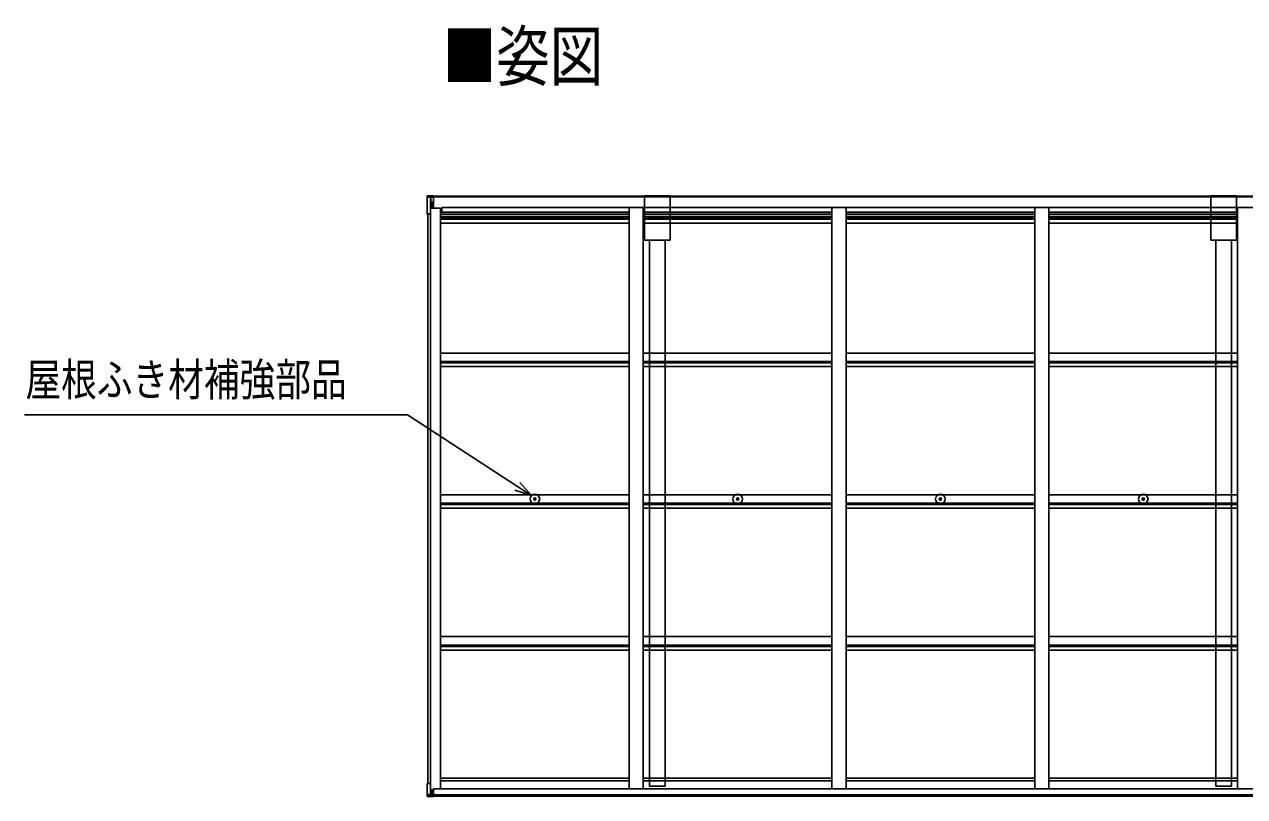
# Model space of a CAD drawing. Units: millimetres, scale not verified. Extents: x -14718 to 14718, y -10395 to 10395.
# Drawn here: x -7911 to -3602, y 565 to 3290 of the extents above; entities that cross this region are included whole.
import ezdxf
from ezdxf.enums import TextEntityAlignment as Align

# ---------------------------------------------------------------- set-up
doc = ezdxf.new("R2010")
doc.units = ezdxf.units.MM
doc.header["$LTSCALE"] = 40
for name, color, linetype in [('0-2_USER1', 3, 'Continuous'), ('0-4_YKK_13', 4, 'Continuous'), ('0-5_YKK_A1', 4, 'Continuous'), ('0-6_YKK_D', 6, 'Continuous')]:
    doc.layers.add(name, color=color, linetype=linetype)
doc.styles.add('ＭＳ ゴシック', font='')
doc.styles.get('ＭＳ ゴシック').set_extended_font_data('MS Gothic')

msp = doc.modelspace()

# ---------------------------------------------------------------- linework, layer by layer
at = {"layer": '0-4_YKK_13'}
for p, q in [((-6488.43, 2621.64), (-6488.43, 2685.2)), ((-6486.43, 2685.31), (-6486.43, 2680.03)), ((-6486.43, 2680.03), (-6477.43, 2680.08)), ((-6477.43, 2680.08), (-6477.43, 2621.9)), ((-6466.43, 2685.44), (-6475.91, 2685.44)), ((-6475.63, 2679.87), (-6475.63, 2642.15)), ((-6467.45, 2685.37), (-6466.43, 2685.37)), ((-6466.43, 2685.37), (-6466.43, 2685.44)), ((-6466.43, 2685.37), (-6466.43, 2681.02)), ((-6466.43, 2679.87), (-6466.43, 2681.02)), ((-6472.44, 2662.72), (-6466.43, 2662.72)), ((-6472.44, 2662.72), (-6472.44, 2642.15)), ((-6488.43, 2621.64), (-6488.43, 2619.44)), ((-6486.93, 2621.64), (-6486.93, 2619.44)), ((-6477.43, 2621.9), (-6486.54, 2621.85)), ((-6477.43, 2621.74), (-6486.46, 2621.69)), ((-6476.73, 2626.66), (-6477.43, 2626.66)), ((-6477.43, 2621.74), (-6477.43, 2621.9)), ((-6476.73, 2626.43), (-6477.29, 2626.59)), ((-6110.68, 1615.39), (-6109.57, 1615.41)), ((-6110.68, 1614.39), (-6109.57, 1614.37)), ((-6109.57, 1615.41), (-6109.05, 1615.51)), ((-6109.57, 1614.37), (-6109.05, 1614.27)), ((-6108.95, 1616.03), (-6109.05, 1615.51)), ((-6108.95, 1613.76), (-6109.05, 1614.27)), ((-6108.93, 1617.14), (-6108.95, 1616.03)), ((-6108.93, 1612.65), (-6108.95, 1613.76)), ((-6107.93, 1617.14), (-6107.91, 1616.03)), ((-6107.93, 1612.65), (-6107.91, 1613.76)), ((-6107.91, 1616.03), (-6107.81, 1615.51)), ((-6107.91, 1613.76), (-6107.81, 1614.27)), ((-6107.29, 1615.41), (-6107.81, 1615.51)), ((-6107.29, 1614.37), (-6107.81, 1614.27)), ((-6106.19, 1615.39), (-6107.29, 1615.41)), ((-6106.19, 1614.39), (-6107.29, 1614.37)), ((-5394.68, 1615.39), (-5393.57, 1615.41)), ((-5394.68, 1614.39), (-5393.57, 1614.37)), ((-5393.57, 1615.41), (-5393.05, 1615.51)), ((-5393.57, 1614.37), (-5393.05, 1614.27)), ((-5392.95, 1616.03), (-5393.05, 1615.51)), ((-5392.95, 1613.76), (-5393.05, 1614.27)), ((-5392.93, 1617.14), (-5392.95, 1616.03)), ((-5392.93, 1612.65), (-5392.95, 1613.76)), ((-5391.93, 1617.14), (-5391.91, 1616.03)), ((-5391.93, 1612.65), (-5391.91, 1613.76)), ((-5391.91, 1616.03), (-5391.81, 1615.51)), ((-5391.91, 1613.76), (-5391.81, 1614.27)), ((-5391.29, 1615.41), (-5391.81, 1615.51)), ((-5391.29, 1614.37), (-5391.81, 1614.27)), ((-5390.19, 1615.39), (-5391.29, 1615.41)), ((-5390.19, 1614.39), (-5391.29, 1614.37)), ((-4678.68, 1615.39), (-4677.57, 1615.41)), ((-4678.68, 1614.39), (-4677.57, 1614.37)), ((-4677.57, 1615.41), (-4677.05, 1615.51)), ((-4677.57, 1614.37), (-4677.05, 1614.27)), ((-4676.95, 1616.03), (-4677.05, 1615.51)), ((-4676.95, 1613.76), (-4677.05, 1614.27)), ((-4676.93, 1617.14), (-4676.95, 1616.03)), ((-4676.93, 1612.65), (-4676.95, 1613.76)), ((-4675.93, 1617.14), (-4675.91, 1616.03)), ((-4675.93, 1612.65), (-4675.91, 1613.76)), ((-4675.91, 1616.03), (-4675.81, 1615.51)), ((-4675.91, 1613.76), (-4675.81, 1614.27)), ((-4675.29, 1615.41), (-4675.81, 1615.51)), ((-4675.29, 1614.37), (-4675.81, 1614.27)), ((-4674.19, 1615.39), (-4675.29, 1615.41)), ((-4674.19, 1614.39), (-4675.29, 1614.37)), ((-3962.68, 1615.39), (-3961.57, 1615.41)), ((-3962.68, 1614.39), (-3961.57, 1614.37)), ((-3961.57, 1615.41), (-3961.05, 1615.51)), ((-3961.57, 1614.37), (-3961.05, 1614.27)), ((-3960.95, 1616.03), (-3961.05, 1615.51)), ((-3960.95, 1613.76), (-3961.05, 1614.27)), ((-3960.93, 1617.14), (-3960.95, 1616.03)), ((-3960.93, 1612.65), (-3960.95, 1613.76)), ((-3959.93, 1617.14), (-3959.91, 1616.03)), ((-3959.93, 1612.65), (-3959.91, 1613.76)), ((-3959.91, 1616.03), (-3959.81, 1615.51)), ((-3959.91, 1613.76), (-3959.81, 1614.27)), ((-3959.29, 1615.41), (-3959.81, 1615.51)), ((-3959.29, 1614.37), (-3959.81, 1614.27)), ((-3958.19, 1615.39), (-3959.29, 1615.41)), ((-3958.19, 1614.39), (-3959.29, 1614.37)), ((-6488.43, 566.09), (-6488.43, 610.76)), ((-6488.43, 566.09), (-6488.43, 610.76)), ((-6477.48, 611.01), (-6486.54, 610.96)), ((-6477.48, 611.01), (-6486.54, 610.96)), ((-6477.43, 611.01), (-6477.43, 572.16)), ((-6477.43, 611.01), (-6477.43, 572.16)), ((-6477.43, 605.83), (-6476.73, 605.83)), ((-6477.43, 605.83), (-6476.73, 605.83)), ((-6476.73, 603.84), (-6477.38, 603.84)), ((-6477.38, 572.17), (-6477.38, 603.84)), ((-6476.73, 603.84), (-6477.38, 603.84)), ((-6477.38, 572.17), (-6477.38, 603.84)), ((-6488.43, 564.9), (-6488.43, 566.09)), ((-6488.43, 564.9), (-6488.43, 566.09)), ((-6488.43, 564.9), (-6466.43, 564.9)), ((-6488.43, 564.9), (-6466.43, 564.9)), ((-6477.38, 601.6), (-6476.73, 601.6)), ((-6477.38, 601.6), (-6476.73, 601.6)), ((-6475.63, 572.26), (-6475.63, 588.88)), ((-6475.63, 572.26), (-6475.63, 588.88)), ((-6472.44, 576.12), (-6472.44, 588.88)), ((-6472.44, 576.12), (-6472.44, 588.88)), ((-6472.44, 576.12), (-6466.43, 576.12)), ((-6472.44, 576.12), (-6466.43, 576.12)), ((-6466.43, 572.67), (-6467.45, 572.67)), ((-6466.43, 572.67), (-6467.45, 572.67)), ((-6467.45, 568.32), (-6466.43, 568.32)), ((-6467.45, 568.32), (-6466.43, 568.32)), ((-6466.43, 588.88), (-6466.43, 565.9)), ((-6466.43, 588.88), (-6466.43, 565.9)), ((-6466.43, 568.32), (-6466.43, 572.67)), ((-6466.43, 568.32), (-6466.43, 572.67)), ((-6466.43, 564.9), (-6466.43, 568.32)), ((-6466.43, 564.9), (-6466.43, 568.32))]:
    msp.add_line(p, q, dxfattribs=at)
for points in [[(-6466.43, 2679.87), (-6477.38, 2679.87), (-6477.43, 2679.87)], [(-6477.38, 2679.87), (-6477.38, 2628.65), (-6476.73, 2628.65)], [(-6468.36, 2685.38), (-6467.72, 2685.37), (-6467.45, 2685.37)], [(-6466.43, 2679.87), (-6466.43, 2670.42), (-6466.43, 2663.74), (-6466.43, 2650.96), (-6466.43, 2642.15)], [(-6477.29, 2626.59), (-6477.36, 2626.61), (-6477.43, 2626.62)], [(-6486.43, 566.4), (-6486.43, 571.68), (-6468.36, 572.65)], [(-6486.43, 566.4), (-6486.43, 571.68), (-6468.36, 572.65)], [(-6466.43, 572.67), (-6466.43, 588.88), (-6476.73, 588.88)], [(-6466.43, 572.67), (-6466.43, 588.88), (-6476.73, 588.88)], [(-6467.45, 568.32), (-6468.11, 568.3), (-6468.36, 568.27)], [(-6467.45, 568.32), (-6468.11, 568.3), (-6468.36, 568.27)]]:
    msp.add_lwpolyline(points, dxfattribs=at)
for centre, radius in [((-6108.43, 1614.89), 17), ((-6108.43, 1614.89), 4), ((-5392.43, 1614.89), 17), ((-5392.43, 1614.89), 4), ((-4676.43, 1614.89), 17), ((-4676.43, 1614.89), 4), ((-3960.43, 1614.89), 17), ((-3960.43, 1614.89), 4)]:
    msp.add_circle(centre, radius, dxfattribs=at)
for centre, radius, start, end in [((-6486.92, 2675.75), 9.57, 87.70094, 99.08684), ((-6486.99, 2617.24), 4.63, 84.4046, 108.16698), ((-6486.92, 2624.17), 4.96, 252.34871, 275.71655), ((-6486.57, 2620.54), 1.16, 84.4046, 108.16698), ((-6486.55, 2620.63), 1.24, 252.34871, 275.71655), ((-6108.43, 1614.89), 2.3, 167.44414, 192.55586), ((-6108.43, 1614.89), 2.3, 77.44414, 102.55586), ((-6108.43, 1614.89), 2.3, 257.44414, 282.55586), ((-6108.43, 1614.89), 2.3, 347.44414, 12.55586), ((-5392.43, 1614.89), 2.3, 167.44414, 192.55586), ((-5392.43, 1614.89), 2.3, 77.44414, 102.55586), ((-5392.43, 1614.89), 2.3, 257.44414, 282.55586), ((-5392.43, 1614.89), 2.3, 347.44414, 12.55586), ((-4676.43, 1614.89), 2.3, 167.44414, 192.55586), ((-4676.43, 1614.89), 2.3, 77.44414, 102.55586), ((-4676.43, 1614.89), 2.3, 257.44414, 282.55586), ((-4676.43, 1614.89), 2.3, 347.44414, 12.55586), ((-3960.43, 1614.89), 2.3, 167.44414, 192.55586), ((-3960.43, 1614.89), 2.3, 77.44414, 102.55586), ((-3960.43, 1614.89), 2.3, 257.44414, 282.55586), ((-3960.43, 1614.89), 2.3, 347.44414, 12.55586), ((-6486.99, 606.36), 4.63, 84.4046, 108.16698), ((-6486.99, 606.36), 4.63, 84.4046, 108.16698), ((-6477.38, 591.92), 19.09, 90.15684, 90.31383), ((-6477.38, 591.92), 19.09, 90.15684, 90.31383), ((-6487.06, 563.62), 2.82, 79.27265, 119.01918), ((-6487.06, 563.62), 2.82, 79.27265, 119.01918), ((-6467.47, 555.37), 17.3, 89.93384, 92.95357), ((-6467.47, 555.37), 17.3, 89.93384, 92.95357)]:
    msp.add_arc(centre, radius, start, end, dxfattribs=at)
for centre, major_axis, ratio, start_param, end_param in [((-6611, 2571.44), (2175.25, 11.95), 0.052119, 1.5132126, 1.5132608), ((-6499.18, 2571.44), (222.52, 16.05), 0.507219, 1.3953474, 1.4769191), ((-6502.23, 2571.44), (8.91, -111.9), 0.536296, 2.4808766, 2.5402998), ((-6611, 678.9), (2175.25, 11.95), 0.052119, 4.7693519, 4.7694001), ((-6611, 678.9), (2175.25, 11.95), 0.052119, 4.7693519, 4.7694001), ((-6499.18, 678.9), (222.52, 16.05), 0.507219, 4.7331065, 4.8146782), ((-6499.18, 678.9), (222.52, 16.05), 0.507219, 4.7331065, 4.8146782), ((-6502.23, 678.9), (8.91, -111.9), 0.536296, 0.3064994, 0.3659225), ((-6502.23, 678.9), (8.91, -111.9), 0.536296, 0.3064994, 0.3659225)]:
    msp.add_ellipse(centre, major_axis=major_axis, ratio=ratio, start_param=start_param, end_param=end_param, dxfattribs=at)
at = {"layer": '0-5_YKK_A1'}
for p, q in [((-6466.43, 2684.26), (-22.43, 2684.23)), ((-6466.43, 2684.26), (-6466.43, 2642.15)), ((-6466.43, 2681.68), (-22.43, 2681.64)), ((-6441.43, 2642.15), (-6441.43, 591.92)), ((-6436.43, 2643.96), (-52.43, 2643.93)), ((-6436.43, 2627.95), (-6436.43, 2643.96)), ((-5775.43, 2643.96), (-5775.43, 591.92)), ((-5725.43, 2643.96), (-5725.43, 591.92)), ((-5059.43, 2643.96), (-5059.43, 591.92)), ((-5009.43, 2643.96), (-5009.43, 591.92)), ((-4343.43, 2643.96), (-4343.43, 591.92)), ((-4293.43, 2643.96), (-4293.43, 591.92)), ((-3627.43, 2643.96), (-3627.43, 591.92)), ((-6486.43, 2621.69), (-6486.43, 610.96)), ((-6441.43, 2627.95), (-5775.43, 2627.95)), ((-6441.43, 2619.88), (-5775.43, 2619.88)), ((-6441.43, 2611.68), (-5775.43, 2611.68)), ((-6441.43, 2607.75), (-5775.43, 2607.75)), ((-6441.43, 2602.67), (-5775.43, 2602.67)), ((-6441.43, 2588.67), (-5775.43, 2588.67)), ((-5725.43, 2627.95), (-5059.43, 2627.95)), ((-5725.43, 2619.88), (-5059.43, 2619.88)), ((-5725.43, 2611.68), (-5059.43, 2611.68)), ((-5725.43, 2607.75), (-5059.43, 2607.75)), ((-5725.43, 2602.67), (-5059.43, 2602.67)), ((-5725.43, 2588.67), (-5059.43, 2588.67)), ((-5009.43, 2627.95), (-4343.43, 2627.95)), ((-5009.43, 2619.88), (-4343.43, 2619.88)), ((-5009.43, 2611.68), (-4343.43, 2611.68)), ((-5009.43, 2607.75), (-4343.43, 2607.75)), ((-5009.43, 2602.67), (-4343.43, 2602.67)), ((-5009.43, 2588.67), (-4343.43, 2588.67)), ((-4293.43, 2627.95), (-3627.43, 2627.95)), ((-4293.43, 2619.88), (-3627.43, 2619.88)), ((-4293.43, 2611.68), (-3627.43, 2611.68)), ((-4293.43, 2607.75), (-3627.43, 2607.75)), ((-4293.43, 2602.67), (-3627.43, 2602.67)), ((-4293.43, 2588.67), (-3627.43, 2588.67)), ((-6441.46, 2129.96), (-5775.46, 2129.96)), ((-5725.46, 2129.96), (-5059.46, 2129.96)), ((-5009.46, 2129.96), (-4343.46, 2129.96)), ((-4293.43, 2129.96), (-3627.43, 2129.96)), ((-6441.46, 2100.22), (-5775.46, 2100.22)), ((-6441.46, 2095.6), (-5775.46, 2095.6)), ((-6441.46, 2082.67), (-5775.46, 2082.67)), ((-5725.46, 2100.22), (-5059.46, 2100.22)), ((-5725.46, 2095.6), (-5059.46, 2095.6)), ((-5725.46, 2082.67), (-5059.46, 2082.67)), ((-5009.46, 2100.22), (-4343.46, 2100.22)), ((-5009.46, 2095.6), (-4343.46, 2095.6)), ((-5009.46, 2082.67), (-4343.46, 2082.67)), ((-4293.43, 2100.22), (-3627.43, 2100.22)), ((-4293.43, 2095.6), (-3627.43, 2095.6)), ((-4293.43, 2082.67), (-3627.43, 2082.67)), ((-6441.46, 1629.71), (-5775.46, 1629.71)), ((-6441.46, 1599.98), (-5775.46, 1599.98)), ((-6441.46, 1595.35), (-5775.46, 1595.35)), ((-5725.46, 1629.71), (-5059.46, 1629.71)), ((-5725.46, 1599.98), (-5059.46, 1599.98)), ((-5725.46, 1595.35), (-5059.46, 1595.35)), ((-5009.46, 1629.71), (-4343.46, 1629.71)), ((-5009.46, 1599.98), (-4343.46, 1599.98)), ((-5009.46, 1595.35), (-4343.46, 1595.35)), ((-4293.43, 1629.71), (-3627.43, 1629.71)), ((-4293.43, 1599.98), (-3627.43, 1599.98)), ((-4293.43, 1595.35), (-3627.43, 1595.35)), ((-6441.46, 1582.42), (-5775.46, 1582.42)), ((-5725.46, 1582.42), (-5059.46, 1582.42)), ((-5009.46, 1582.42), (-4343.46, 1582.42)), ((-4293.43, 1582.42), (-3627.43, 1582.42)), ((-6441.46, 1129.47), (-5775.46, 1129.47)), ((-5725.46, 1129.47), (-5059.46, 1129.47)), ((-5009.46, 1129.47), (-4343.46, 1129.47)), ((-4293.43, 1129.47), (-3627.43, 1129.47)), ((-6441.46, 1099.73), (-5775.46, 1099.73)), ((-6441.46, 1095.11), (-5775.46, 1095.11)), ((-6441.46, 1082.18), (-5775.46, 1082.18)), ((-5725.46, 1099.73), (-5059.46, 1099.73)), ((-5725.46, 1095.11), (-5059.46, 1095.11)), ((-5725.46, 1082.18), (-5059.46, 1082.18)), ((-5009.46, 1099.73), (-4343.46, 1099.73)), ((-5009.46, 1095.11), (-4343.46, 1095.11)), ((-5009.46, 1082.18), (-4343.46, 1082.18)), ((-4293.43, 1099.73), (-3627.43, 1099.73)), ((-4293.43, 1095.11), (-3627.43, 1095.11)), ((-4293.43, 1082.18), (-3627.43, 1082.18)), ((-6441.43, 629.68), (-5775.43, 629.68)), ((-6441.43, 620.34), (-5775.43, 620.34)), ((-5725.43, 629.68), (-5059.43, 629.68)), ((-5725.43, 620.34), (-5059.43, 620.34)), ((-5009.43, 629.68), (-4343.43, 629.68)), ((-5009.43, 620.34), (-4343.43, 620.34)), ((-4293.43, 629.68), (-3627.43, 629.68)), ((-4293.43, 620.34), (-3627.43, 620.34)), ((-6466.43, 588.88), (-6476.73, 588.88)), ((-6466.43, 591.92), (-22.43, 591.88)), ((-6466.43, 565.9), (-6466.43, 591.92)), ((-6466.43, 571.52), (-22.43, 571.49)), ((-6466.43, 565.9), (-22.43, 565.87))]:
    msp.add_line(p, q, dxfattribs=at)
for points in [[(-5721.43, 2684.68), (-5631.03, 2684.68), (-5631.03, 2529.18), (-5721.43, 2529.18)], [(-3721.43, 2684.68), (-3631.03, 2684.68), (-3631.03, 2529.18), (-3721.43, 2529.18)], [(-5703.73, 2529.18), (-5648.73, 2529.18), (-5648.73, 601.84), (-5703.73, 601.84)], [(-3703.73, 2529.18), (-3648.73, 2529.18), (-3648.73, 601.84), (-3703.73, 601.84)]]:
    msp.add_lwpolyline(points, close=True, dxfattribs=at)
msp.add_lwpolyline([(-6441.43, 2642.15), (-6476.73, 2642.15), (-6476.73, 588.88)], dxfattribs=at)
at = {"layer": '0-6_YKK_D'}
for points in [[(-6120.24, 1627.12), (-6170.13, 1659.55), (-6558.68, 1912.07), (-7910.76, 1912.07)], [(-6178.82, 1646.18), (-6120.24, 1627.12), (-6161.44, 1672.91)]]:
    msp.add_lwpolyline(points, dxfattribs=at)

# ---------------------------------------------------------------- texts
at = {"layer": '0-2_USER1', "style": 'ＭＳ ゴシック', "width": 0.8}
msp.add_text('■姿図', height=173.2, dxfattribs=at).set_placement((-6433.71, 3039.7), align=Align.BOTTOM_LEFT)
at = {"layer": '0-6_YKK_D', "style": 'ＭＳ ゴシック', "width": 0.8}
msp.add_text('屋根ふき材補強部品', height=115.5, dxfattribs=at).set_placement((-7907.15, 1944.34), align=Align.BOTTOM_LEFT)

doc.saveas('drawing.dxf')
